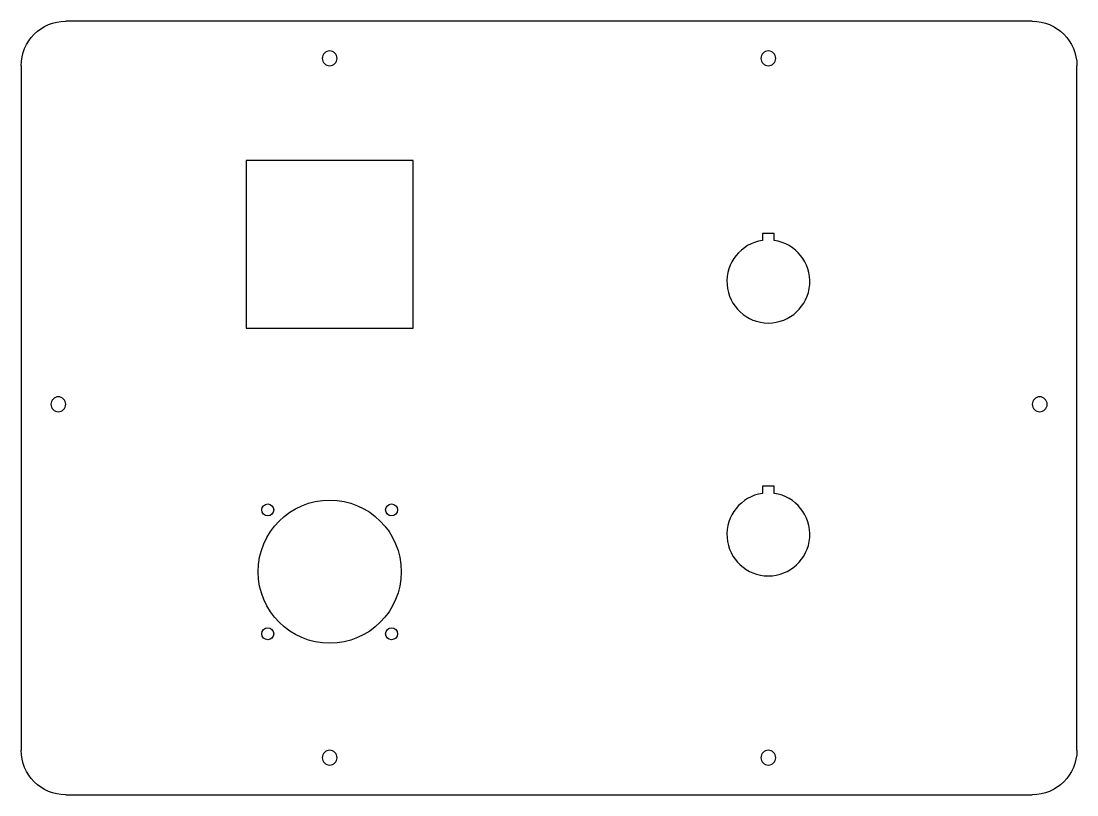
# Model space of a CAD drawing. Extents: x -179 to 105, y -212 to -4.
import ezdxf

# ---------------------------------------------------------------- set-up
doc = ezdxf.new("R2010")
doc.units = 0
doc.layers.get('0').update_dxf_attribs({"linetype": 'CONTINUOUS'})

# ---------------------------------------------------------------- blocks, each defined once
blk = doc.blocks.new('*U2')
blk.add_circle((0, 0), 1.6)
blk = doc.blocks.new('*U3')
at = {"color": 0, "linetype": 'BYBLOCK'}
for p in [(0, 0), (33.3, 0), (0, -33.3), (33.3, -33.3)]:
    blk.add_blockref('*U2', p, dxfattribs=at)

msp = doc.modelspace()

# ---------------------------------------------------------------- linework, layer by layer
at = {"extrusion": (0, 0, -1)}
for p, q in [((93.15, -3.91), (-166.85, -3.91)), ((-178.85, -15.91), (-178.85, -199.91)), ((105.15, -199.91), (105.15, -15.91)), ((-166.85, -211.91), (93.15, -211.91))]:
    msp.add_line(p, q, dxfattribs=at)
for p, q in [((23.75, -60.96), (20.55, -60.96)), ((20.55, -60.96), (20.55, -62.87)), ((23.75, -62.87), (23.75, -60.96)), ((23.75, -128.96), (20.55, -128.96)), ((20.55, -128.96), (20.55, -130.87)), ((23.75, -130.87), (23.75, -128.96))]:
    msp.add_line(p, q)
msp.add_lwpolyline([(-118.35, -86.41), (-73.35, -86.41), (-73.35, -41.41), (-118.35, -41.41)], close=True)
for centre in [(95.85, -13.91), (-22.15, -13.91), (168.85, -106.91), (-95.15, -106.91), (95.85, -201.91), (-22.15, -201.91)]:
    msp.add_circle(centre, 2, dxfattribs=at)
msp.add_circle((-95.85, -151.91), 19.25)
for centre, start, end in [((166.85, -15.91), 0, 90), ((-93.15, -15.91), 90, 180), ((166.85, -199.91), 270, 0), ((-93.15, -199.91), 180, 270)]:
    msp.add_arc(centre, 12, start, end, dxfattribs=at)
for centre in [(22.15, -73.91), (22.15, -141.91)]:
    msp.add_arc(centre, 11.15, 98.2503, 441.7497)

# ---------------------------------------------------------------- block references
msp.add_blockref('*U3', (-112.5, -135.31))

doc.saveas('drawing.dxf')
